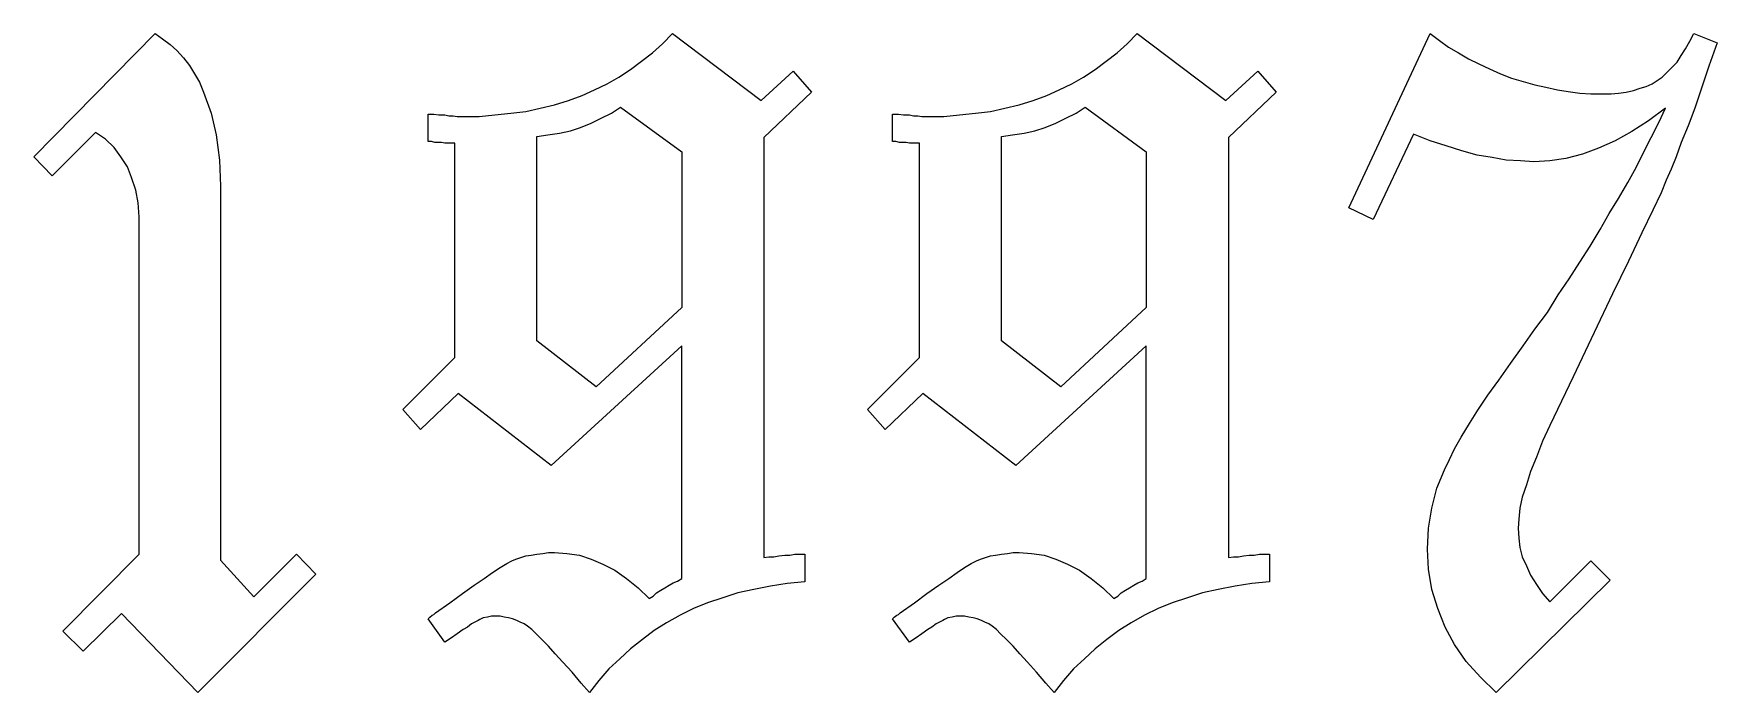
# Model space of a CAD drawing. Header units: metres. Extents: x -24.2 to 26.9, y -10 to 10.
import ezdxf

# ---------------------------------------------------------------- set-up
doc = ezdxf.new("R2010")
doc.units = ezdxf.units.M

msp = doc.modelspace()

# ---------------------------------------------------------------- linework, layer by layer
at = {"layer": ' 1'}
for p, q in [((-24.19, 6.276), (-20.505, 10.011)), ((-20.505, 10.011), (-20.277, 9.859)), ((-20.277, 9.859), (-20.048, 9.681)), ((-5.107, 9.706), (-4.802, 10.011)), ((-4.802, 10.011), (-2.109, 7.978)), ((8.995, 9.706), (9.3, 10.011)), ((9.3, 10.011), (11.993, 7.978)), ((15.728, 4.726), (18.193, 10.011)), ((18.193, 10.011), (18.473, 9.808)), ((18.473, 9.808), (18.752, 9.604)), ((25.943, 9.554), (26.07, 9.782)), ((26.07, 9.782), (26.197, 10.011)), ((26.197, 10.011), (26.909, 9.732)), ((26.909, 9.732), (26.655, 9.02)), ((-20.048, 9.681), (-19.845, 9.503)), ((-19.845, 9.503), (-19.641, 9.274)), ((-19.641, 9.274), (-19.464, 9.045)), ((-5.742, 9.173), (-5.412, 9.427)), ((-5.412, 9.427), (-5.107, 9.706)), ((8.359, 9.173), (8.69, 9.427)), ((8.69, 9.427), (8.995, 9.706)), ((18.752, 9.604), (19.057, 9.427)), ((19.057, 9.427), (19.362, 9.249)), ((19.362, 9.249), (19.667, 9.096)), ((25.689, 9.147), (25.816, 9.35)), ((25.816, 9.35), (25.943, 9.554)), ((-19.464, 9.045), (-19.311, 8.791)), ((-19.311, 8.791), (-19.159, 8.537)), ((-6.784, 8.486), (-6.428, 8.69)), ((-6.428, 8.69), (-6.072, 8.918)), ((-6.072, 8.918), (-5.742, 9.173)), ((-2.109, 7.978), (-1.143, 8.868)), ((-1.143, 8.868), (-0.584, 8.232)), ((7.318, 8.486), (7.673, 8.69)), ((7.673, 8.69), (8.029, 8.918)), ((8.029, 8.918), (8.359, 9.173)), ((11.993, 7.978), (12.959, 8.868)), ((12.959, 8.868), (13.518, 8.232)), ((19.667, 9.096), (19.997, 8.944)), ((19.997, 8.944), (20.328, 8.791)), ((20.328, 8.791), (20.658, 8.664)), ((25.079, 8.588), (25.232, 8.69)), ((25.232, 8.69), (25.384, 8.842)), ((25.384, 8.842), (25.537, 8.995)), ((25.537, 8.995), (25.689, 9.147)), ((26.655, 9.02), (26.426, 8.359)), ((-19.159, 8.537), (-19.032, 8.232)), ((-19.032, 8.232), (-18.803, 7.597)), ((-7.546, 8.131), (-7.165, 8.309)), ((-7.165, 8.309), (-6.784, 8.486)), ((-0.584, 8.232), (-2.032, 6.86)), ((6.555, 8.131), (6.936, 8.309)), ((6.936, 8.309), (7.318, 8.486)), ((13.518, 8.232), (12.069, 6.86)), ((20.658, 8.664), (21.014, 8.563)), ((21.014, 8.563), (21.369, 8.461)), ((21.369, 8.461), (21.7, 8.385)), ((21.7, 8.385), (22.055, 8.309)), ((22.055, 8.309), (22.386, 8.258)), ((22.386, 8.258), (22.741, 8.207)), ((22.741, 8.207), (23.072, 8.182)), ((23.072, 8.182), (23.428, 8.182)), ((23.428, 8.182), (23.682, 8.182)), ((23.682, 8.182), (23.91, 8.207)), ((23.91, 8.207), (24.139, 8.232)), ((24.139, 8.232), (24.368, 8.283)), ((24.368, 8.283), (24.571, 8.359)), ((24.571, 8.359), (24.749, 8.41)), ((24.749, 8.41), (24.927, 8.486)), ((24.927, 8.486), (25.079, 8.588)), ((26.426, 8.359), (26.223, 7.75)), ((-9.249, 7.648), (-8.817, 7.75)), ((-8.817, 7.75), (-8.385, 7.851)), ((-8.385, 7.851), (-7.953, 7.978)), ((-7.953, 7.978), (-7.546, 8.131)), ((-6.657, 7.597), (-6.377, 7.775)), ((-6.377, 7.775), (-4.522, 6.428)), ((4.853, 7.648), (5.285, 7.75)), ((5.285, 7.75), (5.717, 7.851)), ((5.717, 7.851), (6.149, 7.978)), ((6.149, 7.978), (6.555, 8.131)), ((7.445, 7.597), (7.724, 7.775)), ((7.724, 7.775), (9.579, 6.428)), ((25.333, 7.75), (24.825, 7.368)), ((25.13, 7.318), (25.333, 7.75)), ((26.223, 7.75), (26.019, 7.216)), ((-18.803, 7.597), (-18.65, 6.936)), ((-12.222, 6.733), (-12.222, 7.572)), ((-12.222, 7.572), (-12.044, 7.572)), ((-12.044, 7.572), (-11.891, 7.546)), ((-11.891, 7.546), (-11.714, 7.546)), ((-11.714, 7.546), (-11.586, 7.521)), ((-11.586, 7.521), (-11.459, 7.521)), ((-11.459, 7.521), (-11.332, 7.495)), ((-11.332, 7.495), (-11.231, 7.495)), ((-11.231, 7.495), (-11.154, 7.495)), ((-11.154, 7.495), (-10.672, 7.495)), ((-10.672, 7.495), (-10.189, 7.546)), ((-10.189, 7.546), (-9.706, 7.597)), ((-9.706, 7.597), (-9.249, 7.648)), ((-7.902, 7.063), (-7.597, 7.165)), ((-7.597, 7.165), (-7.267, 7.292)), ((-7.267, 7.292), (-6.962, 7.445)), ((-6.962, 7.445), (-6.657, 7.597)), ((1.88, 6.733), (1.88, 7.572)), ((1.88, 7.572), (2.058, 7.572)), ((2.058, 7.572), (2.21, 7.546)), ((2.21, 7.546), (2.388, 7.546)), ((2.388, 7.546), (2.515, 7.521)), ((2.515, 7.521), (2.642, 7.521)), ((2.642, 7.521), (2.769, 7.495)), ((2.769, 7.495), (2.871, 7.495)), ((2.871, 7.495), (2.947, 7.495)), ((2.947, 7.495), (3.43, 7.495)), ((3.43, 7.495), (3.913, 7.546)), ((3.913, 7.546), (4.395, 7.597)), ((4.395, 7.597), (4.853, 7.648)), ((6.2, 7.063), (6.504, 7.165)), ((6.504, 7.165), (6.835, 7.292)), ((6.835, 7.292), (7.14, 7.445)), ((7.14, 7.445), (7.445, 7.597)), ((24.825, 7.368), (24.317, 7.038)), ((24.901, 6.86), (25.13, 7.318)), ((26.019, 7.216), (25.816, 6.708)), ((-22.309, 7.013), (-23.631, 5.691)), ((-22.005, 6.809), (-22.309, 7.013)), ((-21.75, 6.555), (-22.005, 6.809)), ((-18.65, 6.936), (-18.549, 6.174)), ((-12.12, 6.733), (-12.222, 6.733)), ((-12.018, 6.708), (-12.12, 6.733)), ((-11.917, 6.708), (-12.018, 6.708)), ((-11.815, 6.708), (-11.917, 6.708)), ((-11.714, 6.682), (-11.815, 6.708)), ((-11.612, 6.682), (-11.714, 6.682)), ((-11.51, 6.682), (-11.612, 6.682)), ((-11.409, 6.682), (-11.51, 6.682)), ((-11.409, 0.177), (-11.409, 6.682)), ((-8.918, 6.886), (-8.588, 6.936)), ((-8.918, 0.686), (-8.918, 6.886)), ((-8.588, 6.936), (-8.232, 6.987)), ((-8.232, 6.987), (-7.902, 7.063)), ((-2.032, 6.86), (-2.032, -5.895)), ((1.981, 6.733), (1.88, 6.733)), ((2.083, 6.708), (1.981, 6.733)), ((2.185, 6.708), (2.083, 6.708)), ((2.286, 6.708), (2.185, 6.708)), ((2.388, 6.682), (2.286, 6.708)), ((2.49, 6.682), (2.388, 6.682)), ((2.591, 6.682), (2.49, 6.682)), ((2.693, 6.682), (2.591, 6.682)), ((2.693, 0.177), (2.693, 6.682)), ((5.183, 6.886), (5.513, 6.936)), ((5.183, 0.686), (5.183, 6.886)), ((5.513, 6.936), (5.869, 6.987)), ((5.869, 6.987), (6.2, 7.063)), ((12.069, 6.86), (12.069, -5.895)), ((17.685, 6.962), (16.465, 4.37)), ((18.193, 6.759), (17.685, 6.962)), ((18.676, 6.606), (18.193, 6.759)), ((23.809, 6.759), (23.3, 6.53)), ((24.317, 7.038), (23.809, 6.759)), ((24.673, 6.403), (24.901, 6.86)), ((25.816, 6.708), (25.664, 6.276)), ((-23.631, 5.691), (-24.19, 6.276)), ((-21.547, 6.276), (-21.75, 6.555)), ((-21.344, 5.971), (-21.547, 6.276)), ((-18.549, 6.174), (-18.523, 5.386)), ((-4.522, 6.428), (-4.522, 1.702)), ((9.579, 6.428), (9.579, 1.702)), ((19.159, 6.454), (18.676, 6.606)), ((19.616, 6.327), (19.159, 6.454)), ((20.073, 6.25), (19.616, 6.327)), ((20.505, 6.174), (20.073, 6.25)), ((20.937, 6.149), (20.505, 6.174)), ((21.344, 6.123), (20.937, 6.149)), ((21.827, 6.149), (21.344, 6.123)), ((22.309, 6.225), (21.827, 6.149)), ((22.818, 6.352), (22.309, 6.225)), ((23.3, 6.53), (22.818, 6.352)), ((24.444, 5.945), (24.673, 6.403)), ((25.664, 6.276), (25.511, 5.895)), ((-21.217, 5.641), (-21.344, 5.971)), ((-21.09, 5.259), (-21.217, 5.641)), ((24.19, 5.488), (24.444, 5.945)), ((25.511, 5.895), (25.359, 5.564)), ((-21.014, 4.878), (-21.09, 5.259)), ((-18.523, 5.386), (-18.523, -5.971)), ((23.91, 5.005), (24.19, 5.488)), ((25.206, 5.183), (24.952, 4.65)), ((25.359, 5.564), (25.206, 5.183)), ((-20.988, 4.446), (-21.014, 4.878)), ((16.465, 4.37), (15.728, 4.726)), ((23.631, 4.548), (23.91, 5.005)), ((24.952, 4.65), (24.622, 3.963)), ((-20.988, -5.793), (-20.988, 4.446)), ((23.351, 4.065), (23.631, 4.548)), ((23.046, 3.557), (23.351, 4.065)), ((24.622, 3.963), (24.215, 3.1)), ((22.411, 2.566), (22.741, 3.074)), ((22.741, 3.074), (23.046, 3.557)), ((24.215, 3.1), (23.732, 2.109)), ((22.081, 2.083), (22.411, 2.566)), ((21.75, 1.55), (22.081, 2.083)), ((23.732, 2.109), (23.173, 0.94)), ((-4.522, 1.702), (-7.114, -0.711)), ((9.579, 1.702), (6.987, -0.711)), ((21.369, 1.041), (21.75, 1.55)), ((21.014, 0.533), (21.369, 1.041)), ((-7.114, -0.711), (-8.918, 0.686)), ((-4.522, 0.533), (-8.486, -3.1)), ((-4.522, -6.53), (-4.522, 0.533)), ((6.987, -0.711), (5.183, 0.686)), ((9.579, 0.533), (5.615, -3.1)), ((9.579, -6.53), (9.579, 0.533)), ((20.632, 0), (21.014, 0.533)), ((23.173, 0.94), (22.538, -0.406)), ((-12.984, -1.397), (-11.409, 0.177)), ((1.118, -1.397), (2.693, 0.177)), ((20.277, -0.508), (20.632, 0)), ((19.946, -0.965), (20.277, -0.508)), ((22.538, -0.406), (21.827, -1.88)), ((-11.307, -0.914), (-12.45, -2.007)), ((-8.486, -3.1), (-11.307, -0.914)), ((2.795, -0.914), (1.651, -2.007)), ((5.615, -3.1), (2.795, -0.914)), ((19.641, -1.422), (19.946, -0.965)), ((-12.45, -2.007), (-12.984, -1.397)), ((1.651, -2.007), (1.118, -1.397)), ((19.387, -1.829), (19.641, -1.422)), ((19.133, -2.236), (19.387, -1.829)), ((21.827, -1.88), (21.598, -2.363)), ((18.93, -2.591), (19.133, -2.236)), ((21.598, -2.363), (21.42, -2.845)), ((18.625, -3.227), (18.777, -2.922)), ((18.777, -2.922), (18.93, -2.591)), ((21.42, -2.845), (21.242, -3.277)), ((18.396, -3.786), (18.625, -3.227)), ((21.242, -3.277), (21.115, -3.684)), ((18.244, -4.395), (18.396, -3.786)), ((20.988, -4.065), (20.912, -4.395)), ((21.115, -3.684), (20.988, -4.065)), ((18.142, -5.005), (18.244, -4.395)), ((20.912, -4.395), (20.887, -4.726)), ((18.117, -5.641), (18.142, -5.005)), ((20.887, -4.726), (20.861, -5.005)), ((20.861, -5.005), (20.887, -5.31)), ((20.887, -5.31), (20.912, -5.59)), ((20.912, -5.59), (20.988, -5.869)), ((-23.3, -8.131), (-20.988, -5.793)), ((-18.523, -5.971), (-17.507, -7.089)), ((-17.507, -7.089), (-16.211, -5.793)), ((-16.211, -5.793), (-15.627, -6.403)), ((-10.036, -6.2), (-9.833, -6.072)), ((-9.833, -6.072), (-9.681, -5.996)), ((-9.681, -5.996), (-9.554, -5.945)), ((-9.554, -5.945), (-9.401, -5.895)), ((-9.401, -5.895), (-9.249, -5.844)), ((-9.249, -5.844), (-9.096, -5.818)), ((-9.096, -5.818), (-8.918, -5.793)), ((-8.918, -5.793), (-8.741, -5.768)), ((-8.741, -5.768), (-8.563, -5.742)), ((-8.563, -5.742), (-8.385, -5.742)), ((-8.385, -5.742), (-8.004, -5.768)), ((-8.004, -5.768), (-7.622, -5.818)), ((-7.622, -5.818), (-7.267, -5.945)), ((-7.267, -5.945), (-6.911, -6.098)), ((-6.911, -6.098), (-6.555, -6.276)), ((-2.032, -5.895), (-1.88, -5.869)), ((-1.88, -5.869), (-1.727, -5.869)), ((-1.727, -5.869), (-1.575, -5.844)), ((-1.575, -5.844), (-1.397, -5.818)), ((-1.397, -5.818), (-1.245, -5.818)), ((-1.245, -5.818), (-1.092, -5.793)), ((-1.092, -5.793), (-0.94, -5.793)), ((-0.94, -5.793), (-0.787, -5.793)), ((-0.787, -5.793), (-0.787, -6.632)), ((4.065, -6.2), (4.268, -6.072)), ((4.268, -6.072), (4.421, -5.996)), ((4.421, -5.996), (4.548, -5.945)), ((4.548, -5.945), (4.7, -5.895)), ((4.7, -5.895), (4.853, -5.844)), ((4.853, -5.844), (5.005, -5.818)), ((5.005, -5.818), (5.183, -5.793)), ((5.183, -5.793), (5.361, -5.768)), ((5.361, -5.768), (5.539, -5.742)), ((5.539, -5.742), (5.717, -5.742)), ((5.717, -5.742), (6.098, -5.768)), ((6.098, -5.768), (6.479, -5.818)), ((6.479, -5.818), (6.835, -5.945)), ((6.835, -5.945), (7.191, -6.098)), ((7.191, -6.098), (7.546, -6.276)), ((12.069, -5.895), (12.222, -5.869)), ((12.222, -5.869), (12.374, -5.869)), ((12.374, -5.869), (12.527, -5.844)), ((12.527, -5.844), (12.705, -5.818)), ((12.705, -5.818), (12.857, -5.818)), ((12.857, -5.818), (13.009, -5.793)), ((13.009, -5.793), (13.162, -5.793)), ((13.162, -5.793), (13.314, -5.793)), ((13.314, -5.793), (13.314, -6.632)), ((18.142, -6.25), (18.117, -5.641)), ((20.988, -5.869), (21.115, -6.149)), ((21.827, -7.241), (23.072, -5.996)), ((23.072, -5.996), (23.656, -6.581)), ((-15.627, -6.403), (-19.209, -9.986)), ((-10.824, -6.733), (-10.519, -6.53)), ((-10.519, -6.53), (-10.265, -6.352)), ((-10.265, -6.352), (-10.036, -6.2)), ((-6.555, -6.276), (-6.2, -6.53)), ((-6.2, -6.53), (-5.844, -6.809)), ((-4.777, -6.657), (-4.65, -6.606)), ((-4.65, -6.606), (-4.522, -6.53)), ((-0.787, -6.632), (-1.321, -6.682)), ((3.277, -6.733), (3.582, -6.53)), ((3.582, -6.53), (3.836, -6.352)), ((3.836, -6.352), (4.065, -6.2)), ((7.546, -6.276), (7.902, -6.53)), ((7.902, -6.53), (8.258, -6.809)), ((9.325, -6.657), (9.452, -6.606)), ((9.452, -6.606), (9.579, -6.53)), ((13.314, -6.632), (12.781, -6.682)), ((18.244, -6.86), (18.142, -6.25)), ((23.656, -6.581), (20.2, -9.986)), ((21.115, -6.149), (21.242, -6.428)), ((21.242, -6.428), (21.42, -6.708)), ((-11.561, -7.267), (-11.18, -6.987)), ((-11.18, -6.987), (-10.824, -6.733)), ((-5.844, -6.809), (-5.513, -7.14)), ((-5.513, -7.14), (-5.386, -7.063)), ((-5.386, -7.063), (-5.285, -6.962)), ((-5.285, -6.962), (-5.158, -6.886)), ((-5.158, -6.886), (-5.031, -6.809)), ((-5.031, -6.809), (-4.904, -6.733)), ((-4.904, -6.733), (-4.777, -6.657)), ((-3.277, -7.114), (-3.735, -7.267)), ((-2.82, -6.962), (-3.277, -7.114)), ((-2.337, -6.86), (-2.82, -6.962)), ((-1.829, -6.759), (-2.337, -6.86)), ((-1.321, -6.682), (-1.829, -6.759)), ((2.541, -7.267), (2.922, -6.987)), ((2.922, -6.987), (3.277, -6.733)), ((8.258, -6.809), (8.588, -7.14)), ((8.588, -7.14), (8.715, -7.063)), ((8.715, -7.063), (8.817, -6.962)), ((8.817, -6.962), (8.944, -6.886)), ((8.944, -6.886), (9.071, -6.809)), ((9.071, -6.809), (9.198, -6.733)), ((9.198, -6.733), (9.325, -6.657)), ((10.824, -7.114), (10.367, -7.267)), ((11.282, -6.962), (10.824, -7.114)), ((11.764, -6.86), (11.282, -6.962)), ((12.273, -6.759), (11.764, -6.86)), ((12.781, -6.682), (12.273, -6.759)), ((18.422, -7.445), (18.244, -6.86)), ((21.42, -6.708), (21.598, -6.987)), ((21.598, -6.987), (21.827, -7.241)), ((-21.522, -7.597), (-22.691, -8.741)), ((-19.209, -9.986), (-21.522, -7.597)), ((-12.171, -7.699), (-12.095, -7.648)), ((-12.095, -7.648), (-12.044, -7.622)), ((-12.044, -7.622), (-11.993, -7.572)), ((-11.993, -7.572), (-11.561, -7.267)), ((-4.573, -7.648), (-4.98, -7.877)), ((-4.167, -7.445), (-4.573, -7.648)), ((-3.735, -7.267), (-4.167, -7.445)), ((1.931, -7.699), (2.007, -7.648)), ((2.007, -7.648), (2.058, -7.622)), ((2.058, -7.622), (2.109, -7.572)), ((2.109, -7.572), (2.541, -7.267)), ((9.528, -7.648), (9.122, -7.877)), ((9.935, -7.445), (9.528, -7.648)), ((10.367, -7.267), (9.935, -7.445)), ((18.65, -8.004), (18.422, -7.445)), ((-22.691, -8.741), (-23.3, -8.131)), ((-12.222, -7.75), (-12.171, -7.699)), ((-11.714, -8.461), (-12.222, -7.75)), ((-11.154, -8.08), (-11.332, -8.207)), ((-11.027, -8.004), (-11.154, -8.08)), ((-10.9, -7.902), (-11.027, -8.004)), ((-10.799, -7.851), (-10.9, -7.902)), ((-10.697, -7.8), (-10.799, -7.851)), ((-10.646, -7.775), (-10.697, -7.8)), ((-10.545, -7.724), (-10.646, -7.775)), ((-10.418, -7.699), (-10.545, -7.724)), ((-10.291, -7.673), (-10.418, -7.699)), ((-10.163, -7.673), (-10.291, -7.673)), ((-10.036, -7.673), (-10.163, -7.673)), ((-9.909, -7.699), (-10.036, -7.673)), ((-9.782, -7.724), (-9.909, -7.699)), ((-9.655, -7.75), (-9.782, -7.724)), ((-9.528, -7.8), (-9.655, -7.75)), ((-9.427, -7.851), (-9.528, -7.8)), ((-9.3, -7.902), (-9.427, -7.851)), ((-9.198, -7.978), (-9.3, -7.902)), ((-9.071, -8.08), (-9.198, -7.978)), ((-8.944, -8.207), (-9.071, -8.08)), ((-5.361, -8.105), (-5.717, -8.385)), ((-4.98, -7.877), (-5.361, -8.105)), ((1.88, -7.75), (1.931, -7.699)), ((2.388, -8.461), (1.88, -7.75)), ((2.947, -8.08), (2.769, -8.207)), ((3.074, -8.004), (2.947, -8.08)), ((3.201, -7.902), (3.074, -8.004)), ((3.303, -7.851), (3.201, -7.902)), ((3.404, -7.8), (3.303, -7.851)), ((3.455, -7.775), (3.404, -7.8)), ((3.557, -7.724), (3.455, -7.775)), ((3.684, -7.699), (3.557, -7.724)), ((3.811, -7.673), (3.684, -7.699)), ((3.938, -7.673), (3.811, -7.673)), ((4.065, -7.673), (3.938, -7.673)), ((4.192, -7.699), (4.065, -7.673)), ((4.319, -7.724), (4.192, -7.699)), ((4.446, -7.75), (4.319, -7.724)), ((4.573, -7.8), (4.446, -7.75)), ((4.675, -7.851), (4.573, -7.8)), ((4.802, -7.902), (4.675, -7.851)), ((4.904, -7.978), (4.802, -7.902)), ((5.031, -8.08), (4.904, -7.978)), ((5.158, -8.207), (5.031, -8.08)), ((8.741, -8.105), (8.385, -8.385)), ((9.122, -7.877), (8.741, -8.105)), ((18.93, -8.537), (18.65, -8.004)), ((-11.51, -8.334), (-11.714, -8.461)), ((-11.332, -8.207), (-11.51, -8.334)), ((-8.766, -8.385), (-8.944, -8.207)), ((-8.563, -8.588), (-8.766, -8.385)), ((-8.359, -8.817), (-8.563, -8.588)), ((-6.072, -8.664), (-6.403, -8.969)), ((-5.717, -8.385), (-6.072, -8.664)), ((2.591, -8.334), (2.388, -8.461)), ((2.769, -8.207), (2.591, -8.334)), ((5.336, -8.385), (5.158, -8.207)), ((5.539, -8.588), (5.336, -8.385)), ((5.742, -8.817), (5.539, -8.588)), ((8.029, -8.664), (7.699, -8.969)), ((8.385, -8.385), (8.029, -8.664)), ((19.286, -9.045), (18.93, -8.537)), ((-8.131, -9.071), (-8.359, -8.817)), ((-7.851, -9.376), (-8.131, -9.071)), ((-6.403, -8.969), (-6.733, -9.274)), ((5.971, -9.071), (5.742, -8.817)), ((6.25, -9.376), (5.971, -9.071)), ((7.699, -8.969), (7.368, -9.274)), ((19.718, -9.528), (19.286, -9.045)), ((-7.572, -9.706), (-7.851, -9.376)), ((-7.318, -9.986), (-7.572, -9.706)), ((-7.038, -9.63), (-7.318, -9.986)), ((-6.733, -9.274), (-7.038, -9.63)), ((6.53, -9.706), (6.25, -9.376)), ((6.784, -9.986), (6.53, -9.706)), ((7.063, -9.63), (6.784, -9.986)), ((7.368, -9.274), (7.063, -9.63)), ((20.2, -9.986), (19.718, -9.528))]:
    msp.add_line(p, q, dxfattribs=at)

doc.saveas('drawing.dxf')
